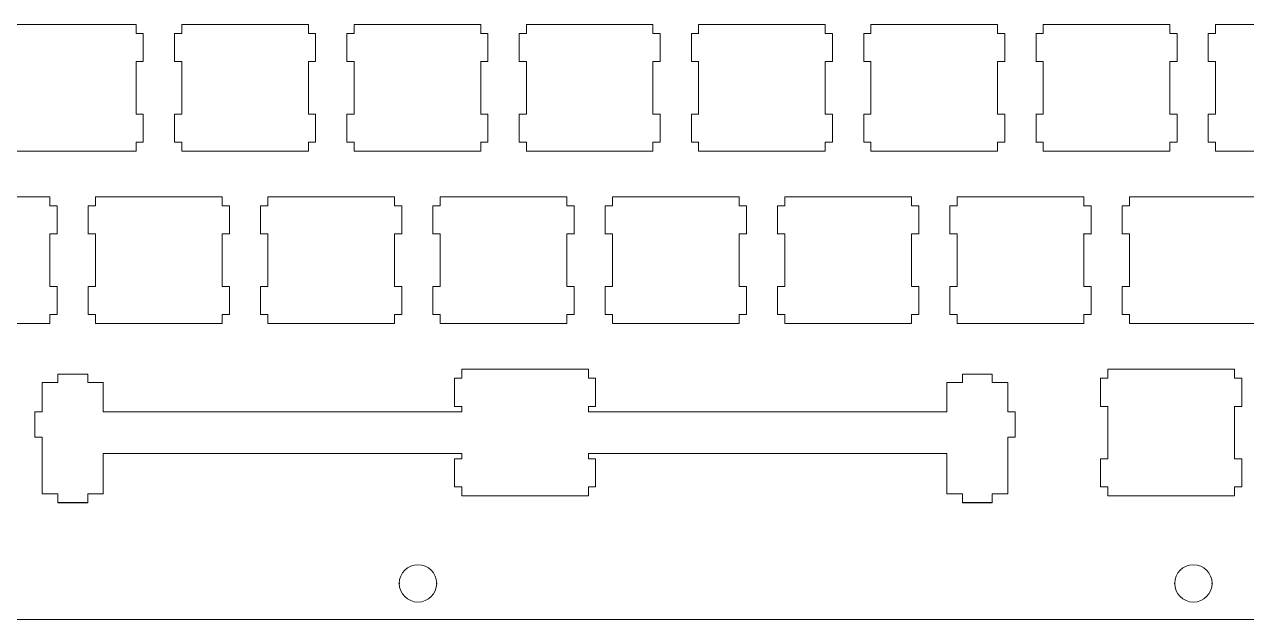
# Model space of a CAD drawing. Header units: millimetres. Extents: x 0 to 1189, y 0 to 841.
# Drawn here: x 157.8 to 292.9, y 141.1 to 206.8 of the extents above; entities that cross this region are included whole.
import ezdxf

# ---------------------------------------------------------------- set-up
doc = ezdxf.new("R2010")
doc.units = ezdxf.units.MM

msp = doc.modelspace()

# ---------------------------------------------------------------- linework, layer by layer
at = {"lineweight": 18}
for p, q in [((156.13, 206.84), (170.13, 206.84)), ((170.13, 205.84), (170.13, 206.84)), ((175.18, 206.84), (189.18, 206.84)), ((175.18, 205.84), (175.18, 206.84)), ((189.18, 205.84), (189.18, 206.84)), ((194.23, 206.84), (208.23, 206.84)), ((194.23, 205.84), (194.23, 206.84)), ((208.23, 205.84), (208.23, 206.84)), ((213.28, 206.84), (227.28, 206.84)), ((213.28, 205.84), (213.28, 206.84)), ((227.28, 205.84), (227.28, 206.84)), ((232.33, 206.84), (246.33, 206.84)), ((232.33, 205.84), (232.33, 206.84)), ((246.33, 205.84), (246.33, 206.84)), ((251.38, 206.84), (265.38, 206.84)), ((251.38, 205.84), (251.38, 206.84)), ((265.38, 205.84), (265.38, 206.84)), ((270.43, 206.84), (284.43, 206.84)), ((270.43, 205.84), (270.43, 206.84)), ((284.43, 205.84), (284.43, 206.84)), ((289.48, 206.84), (303.48, 206.84)), ((289.48, 205.84), (289.48, 206.84)), ((170.13, 205.84), (170.93, 205.84)), ((170.93, 202.74), (170.93, 205.84)), ((174.38, 205.84), (175.18, 205.84)), ((174.38, 202.74), (174.38, 205.84)), ((189.18, 205.84), (189.98, 205.84)), ((189.98, 202.74), (189.98, 205.84)), ((193.43, 202.74), (193.43, 205.84)), ((193.43, 205.84), (194.23, 205.84)), ((208.23, 205.84), (209.03, 205.84)), ((209.03, 202.74), (209.03, 205.84)), ((212.48, 205.84), (213.28, 205.84)), ((212.48, 202.74), (212.48, 205.84)), ((227.28, 205.84), (228.08, 205.84)), ((228.08, 202.74), (228.08, 205.84)), ((231.53, 202.74), (231.53, 205.84)), ((231.53, 205.84), (232.33, 205.84)), ((246.33, 205.84), (247.13, 205.84)), ((247.13, 202.74), (247.13, 205.84)), ((250.58, 202.74), (250.58, 205.84)), ((250.58, 205.84), (251.38, 205.84)), ((265.38, 205.84), (266.18, 205.84)), ((266.18, 202.74), (266.18, 205.84)), ((269.63, 205.84), (270.43, 205.84)), ((269.63, 202.74), (269.63, 205.84)), ((284.43, 205.84), (285.23, 205.84)), ((285.23, 202.74), (285.23, 205.84)), ((288.68, 202.74), (288.68, 205.84)), ((288.68, 205.84), (289.48, 205.84)), ((170.13, 202.74), (170.93, 202.74)), ((170.13, 196.94), (170.13, 202.74)), ((174.38, 202.74), (175.18, 202.74)), ((175.18, 196.94), (175.18, 202.74)), ((189.18, 196.94), (189.18, 202.74)), ((189.18, 202.74), (189.98, 202.74)), ((193.43, 202.74), (194.23, 202.74)), ((194.23, 196.94), (194.23, 202.74)), ((208.23, 202.74), (209.03, 202.74)), ((208.23, 196.94), (208.23, 202.74)), ((212.48, 202.74), (213.28, 202.74)), ((213.28, 196.94), (213.28, 202.74)), ((227.28, 196.94), (227.28, 202.74)), ((227.28, 202.74), (228.08, 202.74)), ((231.53, 202.74), (232.33, 202.74)), ((232.33, 196.94), (232.33, 202.74)), ((246.33, 196.94), (246.33, 202.74)), ((246.33, 202.74), (247.13, 202.74)), ((250.58, 202.74), (251.38, 202.74)), ((251.38, 196.94), (251.38, 202.74)), ((265.38, 202.74), (266.18, 202.74)), ((265.38, 196.94), (265.38, 202.74)), ((269.63, 202.74), (270.43, 202.74)), ((270.43, 196.94), (270.43, 202.74)), ((284.43, 196.94), (284.43, 202.74)), ((284.43, 202.74), (285.23, 202.74)), ((288.68, 202.74), (289.48, 202.74)), ((289.48, 196.94), (289.48, 202.74)), ((170.13, 196.94), (170.93, 196.94)), ((170.93, 193.84), (170.93, 196.94)), ((174.38, 196.94), (175.18, 196.94)), ((174.38, 193.84), (174.38, 196.94)), ((189.18, 196.94), (189.98, 196.94)), ((189.98, 193.84), (189.98, 196.94)), ((193.43, 193.84), (193.43, 196.94)), ((193.43, 196.94), (194.23, 196.94)), ((208.23, 196.94), (209.03, 196.94)), ((209.03, 193.84), (209.03, 196.94)), ((212.48, 196.94), (213.28, 196.94)), ((212.48, 193.84), (212.48, 196.94)), ((227.28, 196.94), (228.08, 196.94)), ((228.08, 193.84), (228.08, 196.94)), ((231.53, 193.84), (231.53, 196.94)), ((231.53, 196.94), (232.33, 196.94)), ((246.33, 196.94), (247.13, 196.94)), ((247.13, 193.84), (247.13, 196.94)), ((250.58, 193.84), (250.58, 196.94)), ((250.58, 196.94), (251.38, 196.94)), ((265.38, 196.94), (266.18, 196.94)), ((266.18, 193.84), (266.18, 196.94)), ((269.63, 196.94), (270.43, 196.94)), ((269.63, 193.84), (269.63, 196.94)), ((284.43, 196.94), (285.23, 196.94)), ((285.23, 193.84), (285.23, 196.94)), ((288.68, 193.84), (288.68, 196.94)), ((288.68, 196.94), (289.48, 196.94)), ((170.13, 193.84), (170.93, 193.84)), ((170.13, 192.84), (170.13, 193.84)), ((174.38, 193.84), (175.18, 193.84)), ((175.18, 192.84), (175.18, 193.84)), ((189.18, 192.84), (189.18, 193.84)), ((189.18, 193.84), (189.98, 193.84)), ((193.43, 193.84), (194.23, 193.84)), ((194.23, 192.84), (194.23, 193.84)), ((208.23, 193.84), (209.03, 193.84)), ((208.23, 192.84), (208.23, 193.84)), ((212.48, 193.84), (213.28, 193.84)), ((213.28, 192.84), (213.28, 193.84)), ((227.28, 192.84), (227.28, 193.84)), ((227.28, 193.84), (228.08, 193.84)), ((231.53, 193.84), (232.33, 193.84)), ((232.33, 192.84), (232.33, 193.84)), ((246.33, 192.84), (246.33, 193.84)), ((246.33, 193.84), (247.13, 193.84)), ((250.58, 193.84), (251.38, 193.84)), ((251.38, 192.84), (251.38, 193.84)), ((265.38, 193.84), (266.18, 193.84)), ((265.38, 192.84), (265.38, 193.84)), ((269.63, 193.84), (270.43, 193.84)), ((270.43, 192.84), (270.43, 193.84)), ((284.43, 192.84), (284.43, 193.84)), ((284.43, 193.84), (285.23, 193.84)), ((288.68, 193.84), (289.48, 193.84)), ((289.48, 192.84), (289.48, 193.84)), ((156.13, 192.84), (170.13, 192.84)), ((175.18, 192.84), (189.18, 192.84)), ((194.23, 192.84), (208.23, 192.84)), ((213.28, 192.84), (227.28, 192.84)), ((232.33, 192.84), (246.33, 192.84)), ((251.38, 192.84), (265.38, 192.84)), ((270.43, 192.84), (284.43, 192.84)), ((289.48, 192.84), (303.48, 192.84)), ((146.6, 187.79), (160.6, 187.79)), ((160.6, 186.79), (160.6, 187.79)), ((160.6, 186.79), (161.4, 186.79)), ((161.4, 183.69), (161.4, 186.79)), ((164.85, 183.69), (164.85, 186.79)), ((164.85, 186.79), (165.66, 186.79)), ((165.66, 187.79), (179.65, 187.79)), ((165.66, 186.79), (165.66, 187.79)), ((179.65, 186.79), (179.65, 187.79)), ((179.65, 186.79), (180.46, 186.79)), ((180.46, 183.69), (180.46, 186.79)), ((183.9, 186.79), (184.71, 186.79)), ((183.9, 183.69), (183.9, 186.79)), ((184.71, 187.79), (198.7, 187.79)), ((184.71, 186.79), (184.71, 187.79)), ((198.7, 186.79), (198.7, 187.79)), ((198.7, 186.79), (199.51, 186.79)), ((199.51, 183.69), (199.51, 186.79)), ((202.95, 183.69), (202.95, 186.79)), ((202.95, 186.79), (203.76, 186.79)), ((203.76, 187.79), (217.75, 187.79)), ((203.76, 186.79), (203.76, 187.79)), ((217.75, 186.79), (217.75, 187.79)), ((217.75, 186.79), (218.56, 186.79)), ((218.56, 183.69), (218.56, 186.79)), ((222, 183.69), (222, 186.79)), ((222, 186.79), (222.81, 186.79)), ((222.81, 187.79), (236.8, 187.79)), ((222.81, 186.79), (222.81, 187.79)), ((236.8, 186.79), (236.8, 187.79)), ((236.8, 186.79), (237.61, 186.79)), ((237.61, 183.69), (237.61, 186.79)), ((241.05, 186.79), (241.86, 186.79)), ((241.05, 183.69), (241.05, 186.79)), ((241.86, 187.79), (255.85, 187.79)), ((241.86, 186.79), (241.86, 187.79)), ((255.85, 186.79), (255.85, 187.79)), ((255.85, 186.79), (256.66, 186.79)), ((256.66, 183.69), (256.66, 186.79)), ((260.1, 183.69), (260.1, 186.79)), ((260.1, 186.79), (260.91, 186.79)), ((260.91, 187.79), (274.9, 187.79)), ((260.91, 186.79), (260.91, 187.79)), ((274.9, 186.79), (274.9, 187.79)), ((274.9, 186.79), (275.71, 186.79)), ((275.71, 183.69), (275.71, 186.79)), ((279.15, 183.69), (279.15, 186.79)), ((279.15, 186.79), (279.96, 186.79)), ((279.96, 187.79), (293.95, 187.79)), ((279.96, 186.79), (279.96, 187.79)), ((160.6, 177.89), (160.6, 183.69)), ((160.6, 183.69), (161.4, 183.69)), ((164.85, 183.69), (165.66, 183.69)), ((165.66, 177.89), (165.66, 183.69)), ((179.65, 177.89), (179.65, 183.69)), ((179.65, 183.69), (180.46, 183.69)), ((183.9, 183.69), (184.71, 183.69)), ((184.71, 177.89), (184.71, 183.69)), ((198.7, 183.69), (199.51, 183.69)), ((198.7, 177.89), (198.7, 183.69)), ((202.95, 183.69), (203.76, 183.69)), ((203.76, 177.89), (203.76, 183.69)), ((217.75, 177.89), (217.75, 183.69)), ((217.75, 183.69), (218.56, 183.69)), ((222, 183.69), (222.81, 183.69)), ((222.81, 177.89), (222.81, 183.69)), ((236.8, 183.69), (237.61, 183.69)), ((236.8, 177.89), (236.8, 183.69)), ((241.05, 183.69), (241.86, 183.69)), ((241.86, 177.89), (241.86, 183.69)), ((255.85, 177.89), (255.85, 183.69)), ((255.85, 183.69), (256.66, 183.69)), ((260.1, 183.69), (260.91, 183.69)), ((260.91, 177.89), (260.91, 183.69)), ((274.9, 177.89), (274.9, 183.69)), ((274.9, 183.69), (275.71, 183.69)), ((279.15, 183.69), (279.96, 183.69)), ((279.96, 177.89), (279.96, 183.69)), ((160.6, 177.89), (161.4, 177.89)), ((161.4, 174.79), (161.4, 177.89)), ((164.85, 174.79), (164.85, 177.89)), ((164.85, 177.89), (165.66, 177.89)), ((179.65, 177.89), (180.46, 177.89)), ((180.46, 174.79), (180.46, 177.89)), ((183.9, 177.89), (184.71, 177.89)), ((183.9, 174.79), (183.9, 177.89)), ((198.7, 177.89), (199.51, 177.89)), ((199.51, 174.79), (199.51, 177.89)), ((202.95, 174.79), (202.95, 177.89)), ((202.95, 177.89), (203.76, 177.89)), ((217.75, 177.89), (218.56, 177.89)), ((218.56, 174.79), (218.56, 177.89)), ((222, 174.79), (222, 177.89)), ((222, 177.89), (222.81, 177.89)), ((236.8, 177.89), (237.61, 177.89)), ((237.61, 174.79), (237.61, 177.89)), ((241.05, 177.89), (241.86, 177.89)), ((241.05, 174.79), (241.05, 177.89)), ((255.85, 177.89), (256.66, 177.89)), ((256.66, 174.79), (256.66, 177.89)), ((260.1, 174.79), (260.1, 177.89)), ((260.1, 177.89), (260.91, 177.89)), ((274.9, 177.89), (275.71, 177.89)), ((275.71, 174.79), (275.71, 177.89)), ((279.15, 174.79), (279.15, 177.89)), ((279.15, 177.89), (279.96, 177.89)), ((160.6, 173.79), (160.6, 174.79)), ((160.6, 174.79), (161.4, 174.79)), ((164.85, 174.79), (165.66, 174.79)), ((165.66, 173.79), (165.66, 174.79)), ((179.65, 173.79), (179.65, 174.79)), ((179.65, 174.79), (180.46, 174.79)), ((183.9, 174.79), (184.71, 174.79)), ((184.71, 173.79), (184.71, 174.79)), ((198.7, 174.79), (199.51, 174.79)), ((198.7, 173.79), (198.7, 174.79)), ((202.95, 174.79), (203.76, 174.79)), ((203.76, 173.79), (203.76, 174.79)), ((217.75, 173.79), (217.75, 174.79)), ((217.75, 174.79), (218.56, 174.79)), ((222, 174.79), (222.81, 174.79)), ((222.81, 173.79), (222.81, 174.79)), ((236.8, 174.79), (237.61, 174.79)), ((236.8, 173.79), (236.8, 174.79)), ((241.05, 174.79), (241.86, 174.79)), ((241.86, 173.79), (241.86, 174.79)), ((255.85, 173.79), (255.85, 174.79)), ((255.85, 174.79), (256.66, 174.79)), ((260.1, 174.79), (260.91, 174.79)), ((260.91, 173.79), (260.91, 174.79)), ((274.9, 173.79), (274.9, 174.79)), ((274.9, 174.79), (275.71, 174.79)), ((279.15, 174.79), (279.96, 174.79)), ((279.96, 173.79), (279.96, 174.79)), ((146.6, 173.79), (160.6, 173.79)), ((165.66, 173.79), (179.65, 173.79)), ((184.71, 173.79), (198.7, 173.79)), ((203.76, 173.79), (217.75, 173.79)), ((222.81, 173.79), (236.8, 173.79)), ((241.86, 173.79), (255.85, 173.79)), ((260.91, 173.79), (274.9, 173.79)), ((279.96, 173.79), (293.95, 173.79)), ((161.49, 168.19), (164.79, 168.19)), ((161.49, 167.27), (161.49, 168.19)), ((164.79, 167.27), (164.79, 168.19)), ((205.34, 164.64), (205.34, 167.74)), ((205.34, 167.74), (206.14, 167.74)), ((206.14, 168.74), (220.14, 168.74)), ((206.14, 167.74), (206.14, 168.74)), ((220.14, 167.74), (220.14, 168.74)), ((220.14, 167.74), (220.94, 167.74)), ((220.94, 164.64), (220.94, 167.74)), ((261.49, 168.19), (264.79, 168.19)), ((261.49, 167.27), (261.49, 168.19)), ((264.79, 167.27), (264.79, 168.19)), ((276.77, 164.64), (276.77, 167.74)), ((276.77, 167.74), (277.57, 167.74)), ((277.57, 168.74), (291.57, 168.74)), ((277.57, 167.74), (277.57, 168.74)), ((291.57, 167.74), (291.57, 168.74)), ((291.57, 167.74), (292.37, 167.74)), ((292.37, 164.64), (292.37, 167.74)), ((159.76, 167.27), (161.49, 167.27)), ((159.76, 164.04), (159.76, 167.27)), ((164.79, 167.27), (166.51, 167.27)), ((166.51, 164.04), (166.51, 167.27)), ((259.76, 167.27), (261.49, 167.27)), ((259.76, 164.04), (259.76, 167.27)), ((264.79, 167.27), (266.51, 167.27)), ((266.51, 164.04), (266.51, 167.27)), ((158.94, 161.24), (158.94, 164.04)), ((158.94, 164.04), (159.76, 164.04)), ((166.51, 164.04), (206.14, 164.04)), ((205.34, 164.64), (206.14, 164.64)), ((206.14, 164.04), (206.14, 164.64)), ((220.14, 164.04), (220.14, 164.64)), ((220.14, 164.64), (220.94, 164.64)), ((220.14, 164.04), (259.76, 164.04)), ((266.51, 164.04), (267.34, 164.04)), ((267.34, 161.24), (267.34, 164.04)), ((276.77, 164.64), (277.57, 164.64)), ((277.57, 158.84), (277.57, 164.64)), ((291.57, 164.64), (292.37, 164.64)), ((291.57, 158.84), (291.57, 164.64)), ((158.94, 161.24), (159.76, 161.24)), ((159.76, 154.97), (159.76, 161.24)), ((266.51, 154.97), (266.51, 161.24)), ((266.51, 161.24), (267.34, 161.24)), ((166.51, 159.44), (206.14, 159.44)), ((166.51, 154.97), (166.51, 159.44)), ((206.14, 158.84), (206.14, 159.44)), ((220.14, 159.44), (259.76, 159.44)), ((220.14, 158.84), (220.14, 159.44)), ((259.76, 154.97), (259.76, 159.44)), ((205.34, 155.74), (205.34, 158.84)), ((205.34, 158.84), (206.14, 158.84)), ((220.14, 158.84), (220.94, 158.84)), ((220.94, 155.74), (220.94, 158.84)), ((276.77, 155.74), (276.77, 158.84)), ((276.77, 158.84), (277.57, 158.84)), ((291.57, 158.84), (292.37, 158.84)), ((292.37, 155.74), (292.37, 158.84)), ((205.34, 155.74), (206.14, 155.74)), ((206.14, 154.74), (206.14, 155.74)), ((220.14, 154.74), (220.14, 155.74)), ((220.14, 155.74), (220.94, 155.74)), ((276.77, 155.74), (277.57, 155.74)), ((277.57, 154.74), (277.57, 155.74)), ((291.57, 155.74), (292.37, 155.74)), ((291.57, 154.74), (291.57, 155.74)), ((159.76, 154.97), (161.49, 154.97)), ((161.49, 153.99), (161.49, 154.97)), ((164.79, 154.97), (166.51, 154.97)), ((164.79, 153.99), (164.79, 154.97)), ((206.14, 154.74), (220.14, 154.74)), ((259.76, 154.97), (261.49, 154.97)), ((261.49, 153.99), (261.49, 154.97)), ((264.79, 154.97), (266.51, 154.97)), ((264.79, 153.99), (264.79, 154.97)), ((277.57, 154.74), (291.57, 154.74)), ((161.49, 153.99), (164.79, 153.99)), ((161.5, 154), (164.8, 154)), ((261.49, 153.99), (264.79, 153.99)), ((261.5, 154), (264.8, 154)), ((74.94, 141.07), (499.37, 141.08))]:
    msp.add_line(p, q, dxfattribs=at)
for centre, radius in [((170.13, 206.84), 0.00317), ((170.13, 206.84), 0.00317), ((175.18, 206.84), 0.00317), ((175.18, 206.84), 0.00317), ((189.18, 206.84), 0.00317), ((189.18, 206.84), 0.00317), ((194.23, 206.84), 0.00317), ((194.23, 206.84), 0.00317), ((208.23, 206.84), 0.00317), ((208.23, 206.84), 0.00317), ((213.28, 206.84), 0.00317), ((213.28, 206.84), 0.00317), ((227.28, 206.84), 0.00318), ((227.28, 206.84), 0.00318), ((232.33, 206.84), 0.00318), ((232.33, 206.84), 0.00318), ((246.33, 206.84), 0.00318), ((246.33, 206.84), 0.00318), ((251.38, 206.84), 0.00318), ((251.38, 206.84), 0.00318), ((265.38, 206.84), 0.00318), ((265.38, 206.84), 0.00318), ((270.43, 206.84), 0.00317), ((270.43, 206.84), 0.00317), ((284.43, 206.84), 0.00317), ((284.43, 206.84), 0.00317), ((289.48, 206.84), 0.00317), ((289.48, 206.84), 0.00317), ((170.13, 205.84), 0.00317), ((170.13, 205.84), 0.00317), ((170.93, 205.84), 0.00317), ((170.93, 205.84), 0.00317), ((174.38, 205.84), 0.00317), ((174.38, 205.84), 0.00317), ((175.18, 205.84), 0.00317), ((175.18, 205.84), 0.00317), ((189.18, 205.84), 0.00317), ((189.18, 205.84), 0.00317), ((189.98, 205.84), 0.00317), ((189.98, 205.84), 0.00317), ((193.43, 205.84), 0.00317), ((193.43, 205.84), 0.00317), ((194.23, 205.84), 0.00317), ((194.23, 205.84), 0.00317), ((208.23, 205.84), 0.00317), ((208.23, 205.84), 0.00317), ((209.03, 205.84), 0.00317), ((209.03, 205.84), 0.00317), ((212.48, 205.84), 0.00318), ((212.48, 205.84), 0.00318), ((213.28, 205.84), 0.00317), ((213.28, 205.84), 0.00317), ((227.28, 205.84), 0.00318), ((227.28, 205.84), 0.00318), ((228.08, 205.84), 0.00318), ((228.08, 205.84), 0.00318), ((231.53, 205.84), 0.00318), ((231.53, 205.84), 0.00318), ((232.33, 205.84), 0.00318), ((232.33, 205.84), 0.00318), ((246.33, 205.84), 0.00318), ((246.33, 205.84), 0.00318), ((247.13, 205.84), 0.00318), ((247.13, 205.84), 0.00318), ((250.58, 205.84), 0.00318), ((250.58, 205.84), 0.00318), ((251.38, 205.84), 0.00318), ((251.38, 205.84), 0.00318), ((265.38, 205.84), 0.00318), ((265.38, 205.84), 0.00318), ((266.18, 205.84), 0.00318), ((266.18, 205.84), 0.00318), ((269.63, 205.84), 0.00318), ((269.63, 205.84), 0.00318), ((270.43, 205.84), 0.00317), ((270.43, 205.84), 0.00317), ((284.43, 205.84), 0.00317), ((284.43, 205.84), 0.00317), ((285.23, 205.84), 0.00318), ((285.23, 205.84), 0.00318), ((288.68, 205.84), 0.00318), ((288.68, 205.84), 0.00318), ((289.48, 205.84), 0.00317), ((289.48, 205.84), 0.00317), ((170.13, 202.74), 0.00317), ((170.13, 202.74), 0.00317), ((170.93, 202.74), 0.00317), ((170.93, 202.74), 0.00317), ((174.38, 202.74), 0.00317), ((174.38, 202.74), 0.00317), ((175.18, 202.74), 0.00317), ((175.18, 202.74), 0.00317), ((189.18, 202.74), 0.00317), ((189.18, 202.74), 0.00317), ((189.98, 202.74), 0.00317), ((189.98, 202.74), 0.00317), ((193.43, 202.74), 0.00317), ((193.43, 202.74), 0.00317), ((194.23, 202.74), 0.00317), ((194.23, 202.74), 0.00317), ((208.23, 202.74), 0.00317), ((208.23, 202.74), 0.00317), ((209.03, 202.74), 0.00317), ((209.03, 202.74), 0.00317), ((212.48, 202.74), 0.00318), ((212.48, 202.74), 0.00318), ((213.28, 202.74), 0.00317), ((213.28, 202.74), 0.00317), ((227.28, 202.74), 0.00318), ((227.28, 202.74), 0.00318), ((228.08, 202.74), 0.00318), ((228.08, 202.74), 0.00318), ((231.53, 202.74), 0.00318), ((231.53, 202.74), 0.00318), ((232.33, 202.74), 0.00318), ((232.33, 202.74), 0.00318), ((246.33, 202.74), 0.00318), ((246.33, 202.74), 0.00318), ((247.13, 202.74), 0.00318), ((247.13, 202.74), 0.00318), ((250.58, 202.74), 0.00318), ((250.58, 202.74), 0.00318), ((251.38, 202.74), 0.00318), ((251.38, 202.74), 0.00318), ((265.38, 202.74), 0.00318), ((265.38, 202.74), 0.00318), ((266.18, 202.74), 0.00318), ((266.18, 202.74), 0.00318), ((269.63, 202.74), 0.00318), ((269.63, 202.74), 0.00318), ((270.43, 202.74), 0.00317), ((270.43, 202.74), 0.00317), ((284.43, 202.74), 0.00317), ((284.43, 202.74), 0.00317), ((285.23, 202.74), 0.00318), ((285.23, 202.74), 0.00318), ((288.68, 202.74), 0.00318), ((288.68, 202.74), 0.00318), ((289.48, 202.74), 0.00317), ((289.48, 202.74), 0.00317), ((170.13, 196.94), 0.00317), ((170.13, 196.94), 0.00317), ((170.93, 196.94), 0.00317), ((170.93, 196.94), 0.00317), ((174.38, 196.94), 0.00317), ((174.38, 196.94), 0.00317), ((175.18, 196.94), 0.00317), ((175.18, 196.94), 0.00317), ((189.18, 196.94), 0.00317), ((189.18, 196.94), 0.00317), ((189.98, 196.94), 0.00317), ((189.98, 196.94), 0.00317), ((193.43, 196.94), 0.00317), ((193.43, 196.94), 0.00317), ((194.23, 196.94), 0.00317), ((194.23, 196.94), 0.00317), ((208.23, 196.94), 0.00317), ((208.23, 196.94), 0.00317), ((209.03, 196.94), 0.00317), ((209.03, 196.94), 0.00317), ((212.48, 196.94), 0.00318), ((212.48, 196.94), 0.00318), ((213.28, 196.94), 0.00317), ((213.28, 196.94), 0.00317), ((227.28, 196.94), 0.00318), ((227.28, 196.94), 0.00318), ((228.08, 196.94), 0.00318), ((228.08, 196.94), 0.00318), ((231.53, 196.94), 0.00318), ((231.53, 196.94), 0.00318), ((232.33, 196.94), 0.00318), ((232.33, 196.94), 0.00318), ((246.33, 196.94), 0.00318), ((246.33, 196.94), 0.00318), ((247.13, 196.94), 0.00318), ((247.13, 196.94), 0.00318), ((250.58, 196.94), 0.00318), ((250.58, 196.94), 0.00318), ((251.38, 196.94), 0.00318), ((251.38, 196.94), 0.00318), ((265.38, 196.94), 0.00318), ((265.38, 196.94), 0.00318), ((266.18, 196.94), 0.00318), ((266.18, 196.94), 0.00318), ((269.63, 196.94), 0.00318), ((269.63, 196.94), 0.00318), ((270.43, 196.94), 0.00317), ((270.43, 196.94), 0.00317), ((284.43, 196.94), 0.00317), ((284.43, 196.94), 0.00317), ((285.23, 196.94), 0.00318), ((285.23, 196.94), 0.00318), ((288.68, 196.94), 0.00318), ((288.68, 196.94), 0.00318), ((289.48, 196.94), 0.00317), ((289.48, 196.94), 0.00317), ((170.13, 193.84), 0.00317), ((170.13, 193.84), 0.00317), ((170.93, 193.84), 0.00317), ((170.93, 193.84), 0.00317), ((174.38, 193.84), 0.00317), ((174.38, 193.84), 0.00317), ((175.18, 193.84), 0.00317), ((175.18, 193.84), 0.00317), ((189.18, 193.84), 0.00317), ((189.18, 193.84), 0.00317), ((189.98, 193.84), 0.00317), ((189.98, 193.84), 0.00317), ((193.43, 193.84), 0.00317), ((193.43, 193.84), 0.00317), ((194.23, 193.84), 0.00317), ((194.23, 193.84), 0.00317), ((208.23, 193.84), 0.00317), ((208.23, 193.84), 0.00317), ((209.03, 193.84), 0.00317), ((209.03, 193.84), 0.00317), ((212.48, 193.84), 0.00318), ((212.48, 193.84), 0.00318), ((213.28, 193.84), 0.00317), ((213.28, 193.84), 0.00317), ((227.28, 193.84), 0.00318), ((227.28, 193.84), 0.00318), ((228.08, 193.84), 0.00318), ((228.08, 193.84), 0.00318), ((231.53, 193.84), 0.00318), ((231.53, 193.84), 0.00318), ((232.33, 193.84), 0.00318), ((232.33, 193.84), 0.00318), ((246.33, 193.84), 0.00318), ((246.33, 193.84), 0.00318), ((247.13, 193.84), 0.00318), ((247.13, 193.84), 0.00318), ((250.58, 193.84), 0.00318), ((250.58, 193.84), 0.00318), ((251.38, 193.84), 0.00318), ((251.38, 193.84), 0.00318), ((265.38, 193.84), 0.00318), ((265.38, 193.84), 0.00318), ((266.18, 193.84), 0.00318), ((266.18, 193.84), 0.00318), ((269.63, 193.84), 0.00318), ((269.63, 193.84), 0.00318), ((270.43, 193.84), 0.00317), ((270.43, 193.84), 0.00317), ((284.43, 193.84), 0.00317), ((284.43, 193.84), 0.00317), ((285.23, 193.84), 0.00318), ((285.23, 193.84), 0.00318), ((288.68, 193.84), 0.00318), ((288.68, 193.84), 0.00318), ((289.48, 193.84), 0.00317), ((289.48, 193.84), 0.00317), ((170.13, 192.84), 0.00317), ((170.13, 192.84), 0.00317), ((175.18, 192.84), 0.00317), ((175.18, 192.84), 0.00317), ((189.18, 192.84), 0.00317), ((189.18, 192.84), 0.00317), ((194.23, 192.84), 0.00317), ((194.23, 192.84), 0.00317), ((208.23, 192.84), 0.00317), ((208.23, 192.84), 0.00317), ((213.28, 192.84), 0.00317), ((213.28, 192.84), 0.00317), ((227.28, 192.84), 0.00318), ((227.28, 192.84), 0.00318), ((232.33, 192.84), 0.00318), ((232.33, 192.84), 0.00318), ((246.33, 192.84), 0.00318), ((246.33, 192.84), 0.00318), ((251.38, 192.84), 0.00318), ((251.38, 192.84), 0.00318), ((265.38, 192.84), 0.00318), ((265.38, 192.84), 0.00318), ((270.43, 192.84), 0.00317), ((270.43, 192.84), 0.00317), ((284.43, 192.84), 0.00317), ((284.43, 192.84), 0.00317), ((289.48, 192.84), 0.00317), ((289.48, 192.84), 0.00317), ((160.6, 187.79), 0.00318), ((160.6, 187.79), 0.00318), ((160.6, 186.79), 0.00318), ((160.6, 186.79), 0.00318), ((161.4, 186.79), 0.00318), ((161.4, 186.79), 0.00318), ((164.85, 186.79), 0.00317), ((164.85, 186.79), 0.00317), ((165.66, 187.79), 0.00317), ((165.66, 187.79), 0.00317), ((165.66, 186.79), 0.00317), ((165.66, 186.79), 0.00317), ((179.65, 187.79), 0.00317), ((179.65, 187.79), 0.00317), ((179.65, 186.79), 0.00317), ((179.65, 186.79), 0.00317), ((180.46, 186.79), 0.00317), ((180.46, 186.79), 0.00317), ((183.9, 186.79), 0.00317), ((183.9, 186.79), 0.00317), ((184.71, 187.79), 0.00317), ((184.71, 187.79), 0.00317), ((184.71, 186.79), 0.00317), ((184.71, 186.79), 0.00317), ((198.7, 187.79), 0.00317), ((198.7, 187.79), 0.00317), ((198.7, 186.79), 0.00317), ((198.7, 186.79), 0.00317), ((199.51, 186.79), 0.00317), ((199.51, 186.79), 0.00317), ((202.95, 186.79), 0.00317), ((202.95, 186.79), 0.00317), ((203.76, 187.79), 0.00317), ((203.76, 187.79), 0.00317), ((203.76, 186.79), 0.00317), ((203.76, 186.79), 0.00317), ((217.75, 187.79), 0.00318), ((217.75, 187.79), 0.00318), ((217.75, 186.79), 0.00318), ((217.75, 186.79), 0.00318), ((218.56, 186.79), 0.00318), ((218.56, 186.79), 0.00318), ((222, 186.79), 0.00317), ((222, 186.79), 0.00317), ((222.81, 187.79), 0.00318), ((222.81, 187.79), 0.00318), ((222.81, 186.79), 0.00318), ((222.81, 186.79), 0.00318), ((236.8, 187.79), 0.00318), ((236.8, 187.79), 0.00318), ((236.8, 186.79), 0.00318), ((236.8, 186.79), 0.00318), ((237.61, 186.79), 0.00318), ((237.61, 186.79), 0.00318), ((241.05, 186.79), 0.00317), ((241.05, 186.79), 0.00317), ((241.86, 187.79), 0.00318), ((241.86, 187.79), 0.00318), ((241.86, 186.79), 0.00318), ((241.86, 186.79), 0.00318), ((255.85, 187.79), 0.00318), ((255.85, 187.79), 0.00318), ((255.85, 186.79), 0.00318), ((255.85, 186.79), 0.00318), ((256.66, 186.79), 0.00317), ((256.66, 186.79), 0.00317), ((260.1, 186.79), 0.00317), ((260.1, 186.79), 0.00317), ((260.91, 187.79), 0.00318), ((260.91, 187.79), 0.00318), ((260.91, 186.79), 0.00318), ((260.91, 186.79), 0.00318), ((274.9, 187.79), 0.00317), ((274.9, 187.79), 0.00317), ((274.9, 186.79), 0.00317), ((274.9, 186.79), 0.00317), ((275.71, 186.79), 0.00317), ((275.71, 186.79), 0.00317), ((279.15, 186.79), 0.00317), ((279.15, 186.79), 0.00317), ((279.96, 187.79), 0.00318), ((279.96, 187.79), 0.00318), ((279.96, 186.79), 0.00318), ((279.96, 186.79), 0.00318), ((160.6, 183.69), 0.00318), ((160.6, 183.69), 0.00318), ((161.4, 183.69), 0.00318), ((161.4, 183.69), 0.00318), ((164.85, 183.69), 0.00317), ((164.85, 183.69), 0.00317), ((165.66, 183.69), 0.00317), ((165.66, 183.69), 0.00317), ((179.65, 183.69), 0.00317), ((179.65, 183.69), 0.00317), ((180.46, 183.69), 0.00317), ((180.46, 183.69), 0.00317), ((183.9, 183.69), 0.00317), ((183.9, 183.69), 0.00317), ((184.71, 183.69), 0.00317), ((184.71, 183.69), 0.00317), ((198.7, 183.69), 0.00317), ((198.7, 183.69), 0.00317), ((199.51, 183.69), 0.00317), ((199.51, 183.69), 0.00317), ((202.95, 183.69), 0.00317), ((202.95, 183.69), 0.00317), ((203.76, 183.69), 0.00317), ((203.76, 183.69), 0.00317), ((217.75, 183.69), 0.00318), ((217.75, 183.69), 0.00318), ((218.56, 183.69), 0.00318), ((218.56, 183.69), 0.00318), ((222, 183.69), 0.00317), ((222, 183.69), 0.00317), ((222.81, 183.69), 0.00318), ((222.81, 183.69), 0.00318), ((236.8, 183.69), 0.00318), ((236.8, 183.69), 0.00318), ((237.61, 183.69), 0.00318), ((237.61, 183.69), 0.00318), ((241.05, 183.69), 0.00317), ((241.05, 183.69), 0.00317), ((241.86, 183.69), 0.00318), ((241.86, 183.69), 0.00318), ((255.85, 183.69), 0.00318), ((255.85, 183.69), 0.00318), ((256.66, 183.69), 0.00317), ((256.66, 183.69), 0.00317), ((260.1, 183.69), 0.00317), ((260.1, 183.69), 0.00317), ((260.91, 183.69), 0.00318), ((260.91, 183.69), 0.00318), ((274.9, 183.69), 0.00317), ((274.9, 183.69), 0.00317), ((275.71, 183.69), 0.00317), ((275.71, 183.69), 0.00317), ((279.15, 183.69), 0.00317), ((279.15, 183.69), 0.00317), ((279.96, 183.69), 0.00318), ((279.96, 183.69), 0.00318), ((160.6, 177.89), 0.00318), ((160.6, 177.89), 0.00318), ((161.4, 177.89), 0.00318), ((161.4, 177.89), 0.00318), ((164.85, 177.89), 0.00317), ((164.85, 177.89), 0.00317), ((165.66, 177.89), 0.00317), ((165.66, 177.89), 0.00317), ((179.65, 177.89), 0.00317), ((179.65, 177.89), 0.00317), ((180.46, 177.89), 0.00317), ((180.46, 177.89), 0.00317), ((183.9, 177.89), 0.00317), ((183.9, 177.89), 0.00317), ((184.71, 177.89), 0.00317), ((184.71, 177.89), 0.00317), ((198.7, 177.89), 0.00317), ((198.7, 177.89), 0.00317), ((199.51, 177.89), 0.00317), ((199.51, 177.89), 0.00317), ((202.95, 177.89), 0.00317), ((202.95, 177.89), 0.00317), ((203.76, 177.89), 0.00317), ((203.76, 177.89), 0.00317), ((217.75, 177.89), 0.00318), ((217.75, 177.89), 0.00318), ((218.56, 177.89), 0.00318), ((218.56, 177.89), 0.00318), ((222, 177.89), 0.00317), ((222, 177.89), 0.00317), ((222.81, 177.89), 0.00318), ((222.81, 177.89), 0.00318), ((236.8, 177.89), 0.00318), ((236.8, 177.89), 0.00318), ((237.61, 177.89), 0.00318), ((237.61, 177.89), 0.00318), ((241.05, 177.89), 0.00317), ((241.05, 177.89), 0.00317), ((241.86, 177.89), 0.00318), ((241.86, 177.89), 0.00318), ((255.85, 177.89), 0.00318), ((255.85, 177.89), 0.00318), ((256.66, 177.89), 0.00317), ((256.66, 177.89), 0.00317), ((260.1, 177.89), 0.00317), ((260.1, 177.89), 0.00317), ((260.91, 177.89), 0.00318), ((260.91, 177.89), 0.00318), ((274.9, 177.89), 0.00317), ((274.9, 177.89), 0.00317), ((275.71, 177.89), 0.00317), ((275.71, 177.89), 0.00317), ((279.15, 177.89), 0.00317), ((279.15, 177.89), 0.00317), ((279.96, 177.89), 0.00318), ((279.96, 177.89), 0.00318), ((160.6, 174.79), 0.00318), ((160.6, 174.79), 0.00318), ((161.4, 174.79), 0.00318), ((161.4, 174.79), 0.00318), ((164.85, 174.79), 0.00317), ((164.85, 174.79), 0.00317), ((165.66, 174.79), 0.00317), ((165.66, 174.79), 0.00317), ((179.65, 174.79), 0.00317), ((179.65, 174.79), 0.00317), ((180.46, 174.79), 0.00317), ((180.46, 174.79), 0.00317), ((183.9, 174.79), 0.00317), ((183.9, 174.79), 0.00317), ((184.71, 174.79), 0.00317), ((184.71, 174.79), 0.00317), ((198.7, 174.79), 0.00317), ((198.7, 174.79), 0.00317), ((199.51, 174.79), 0.00317), ((199.51, 174.79), 0.00317), ((202.95, 174.79), 0.00317), ((202.95, 174.79), 0.00317), ((203.76, 174.79), 0.00317), ((203.76, 174.79), 0.00317), ((217.75, 174.79), 0.00318), ((217.75, 174.79), 0.00318), ((218.56, 174.79), 0.00318), ((218.56, 174.79), 0.00318), ((222, 174.79), 0.00317), ((222, 174.79), 0.00317), ((222.81, 174.79), 0.00318), ((222.81, 174.79), 0.00318), ((236.8, 174.79), 0.00318), ((236.8, 174.79), 0.00318), ((237.61, 174.79), 0.00318), ((237.61, 174.79), 0.00318), ((241.05, 174.79), 0.00317), ((241.05, 174.79), 0.00317), ((241.86, 174.79), 0.00318), ((241.86, 174.79), 0.00318), ((255.85, 174.79), 0.00318), ((255.85, 174.79), 0.00318), ((256.66, 174.79), 0.00317), ((256.66, 174.79), 0.00317), ((260.1, 174.79), 0.00317), ((260.1, 174.79), 0.00317), ((260.91, 174.79), 0.00318), ((260.91, 174.79), 0.00318), ((274.9, 174.79), 0.00317), ((274.9, 174.79), 0.00317), ((275.71, 174.79), 0.00317), ((275.71, 174.79), 0.00317), ((279.15, 174.79), 0.00317), ((279.15, 174.79), 0.00317), ((279.96, 174.79), 0.00318), ((279.96, 174.79), 0.00318), ((160.6, 173.79), 0.00318), ((160.6, 173.79), 0.00318), ((165.66, 173.79), 0.00317), ((165.66, 173.79), 0.00317), ((179.65, 173.79), 0.00317), ((179.65, 173.79), 0.00317), ((184.71, 173.79), 0.00317), ((184.71, 173.79), 0.00317), ((198.7, 173.79), 0.00317), ((198.7, 173.79), 0.00317), ((203.76, 173.79), 0.00317), ((203.76, 173.79), 0.00317), ((217.75, 173.79), 0.00318), ((217.75, 173.79), 0.00318), ((222.81, 173.79), 0.00318), ((222.81, 173.79), 0.00318), ((236.8, 173.79), 0.00318), ((236.8, 173.79), 0.00318), ((241.86, 173.79), 0.00318), ((241.86, 173.79), 0.00318), ((255.85, 173.79), 0.00318), ((255.85, 173.79), 0.00318), ((260.91, 173.79), 0.00318), ((260.91, 173.79), 0.00318), ((274.9, 173.79), 0.00317), ((274.9, 173.79), 0.00317), ((279.96, 173.79), 0.00318), ((279.96, 173.79), 0.00318), ((161.49, 168.19), 0.00317), ((161.49, 168.19), 0.00317), ((164.79, 168.19), 0.00317), ((164.79, 168.19), 0.00317), ((205.34, 167.74), 0.00317), ((205.34, 167.74), 0.00317), ((206.14, 168.74), 0.00318), ((206.14, 168.74), 0.00318), ((206.14, 167.74), 0.00318), ((206.14, 167.74), 0.00318), ((220.14, 168.74), 0.00317), ((220.14, 168.74), 0.00317), ((220.14, 167.74), 0.00317), ((220.14, 167.74), 0.00317), ((220.94, 167.74), 0.00318), ((220.94, 167.74), 0.00318), ((261.49, 168.19), 0.00318), ((261.49, 168.19), 0.00318), ((264.79, 168.19), 0.00318), ((264.79, 168.19), 0.00318), ((276.77, 167.74), 0.00317), ((276.77, 167.74), 0.00317), ((277.57, 168.74), 0.00317), ((277.57, 168.74), 0.00317), ((277.57, 167.74), 0.00317), ((277.57, 167.74), 0.00317), ((291.57, 168.74), 0.00317), ((291.57, 168.74), 0.00317), ((291.57, 167.74), 0.00317), ((291.57, 167.74), 0.00317), ((292.37, 167.74), 0.00317), ((292.37, 167.74), 0.00317), ((159.76, 167.27), 0.00318), ((159.76, 167.27), 0.00318), ((161.49, 167.27), 0.00317), ((161.49, 167.27), 0.00317), ((164.79, 167.27), 0.00317), ((164.79, 167.27), 0.00317), ((166.51, 167.27), 0.00317), ((166.51, 167.27), 0.00317), ((259.76, 167.27), 0.00318), ((259.76, 167.27), 0.00318), ((261.49, 167.27), 0.00318), ((261.49, 167.27), 0.00318), ((264.79, 167.27), 0.00318), ((264.79, 167.27), 0.00318), ((266.51, 167.27), 0.00318), ((266.51, 167.27), 0.00318), ((158.94, 164.04), 0.00318), ((158.94, 164.04), 0.00318), ((159.76, 164.04), 0.00318), ((159.76, 164.04), 0.00318), ((166.51, 164.04), 0.00317), ((166.51, 164.04), 0.00317), ((205.34, 164.64), 0.00317), ((205.34, 164.64), 0.00317), ((206.14, 164.64), 0.00318), ((206.14, 164.64), 0.00318), ((206.14, 164.04), 0.00318), ((206.14, 164.04), 0.00318), ((220.14, 164.64), 0.00317), ((220.14, 164.64), 0.00317), ((220.14, 164.04), 0.00317), ((220.14, 164.04), 0.00317), ((220.94, 164.64), 0.00318), ((220.94, 164.64), 0.00318), ((259.76, 164.04), 0.00318), ((259.76, 164.04), 0.00318), ((266.51, 164.04), 0.00318), ((266.51, 164.04), 0.00318), ((267.34, 164.04), 0.00317), ((267.34, 164.04), 0.00317), ((276.77, 164.64), 0.00317), ((276.77, 164.64), 0.00317), ((277.57, 164.64), 0.00317), ((277.57, 164.64), 0.00317), ((291.57, 164.64), 0.00317), ((291.57, 164.64), 0.00317), ((292.37, 164.64), 0.00317), ((292.37, 164.64), 0.00317), ((158.94, 161.24), 0.00318), ((158.94, 161.24), 0.00318), ((159.76, 161.24), 0.00318), ((159.76, 161.24), 0.00318), ((266.51, 161.24), 0.00318), ((266.51, 161.24), 0.00318), ((267.34, 161.24), 0.00317), ((267.34, 161.24), 0.00317), ((166.51, 159.44), 0.00317), ((166.51, 159.44), 0.00317), ((206.14, 159.44), 0.00318), ((206.14, 159.44), 0.00318), ((220.14, 159.44), 0.00317), ((220.14, 159.44), 0.00317), ((259.76, 159.44), 0.00318), ((259.76, 159.44), 0.00318), ((205.34, 158.84), 0.00317), ((205.34, 158.84), 0.00317), ((206.14, 158.84), 0.00318), ((206.14, 158.84), 0.00318), ((220.14, 158.84), 0.00317), ((220.14, 158.84), 0.00317), ((220.94, 158.84), 0.00318), ((220.94, 158.84), 0.00318), ((276.77, 158.84), 0.00317), ((276.77, 158.84), 0.00317), ((277.57, 158.84), 0.00317), ((277.57, 158.84), 0.00317), ((291.57, 158.84), 0.00317), ((291.57, 158.84), 0.00317), ((292.37, 158.84), 0.00317), ((292.37, 158.84), 0.00317), ((205.34, 155.74), 0.00317), ((205.34, 155.74), 0.00317), ((206.14, 155.74), 0.00318), ((206.14, 155.74), 0.00318), ((220.14, 155.74), 0.00317), ((220.14, 155.74), 0.00317), ((220.94, 155.74), 0.00318), ((220.94, 155.74), 0.00318), ((276.77, 155.74), 0.00317), ((276.77, 155.74), 0.00317), ((277.57, 155.74), 0.00317), ((277.57, 155.74), 0.00317), ((291.57, 155.74), 0.00317), ((291.57, 155.74), 0.00317), ((292.37, 155.74), 0.00317), ((292.37, 155.74), 0.00317), ((159.76, 154.97), 0.00318), ((159.76, 154.97), 0.00318), ((161.49, 154.97), 0.00317), ((161.49, 154.97), 0.00317), ((164.79, 154.97), 0.00317), ((164.79, 154.97), 0.00317), ((166.51, 154.97), 0.00317), ((166.51, 154.97), 0.00317), ((206.14, 154.74), 0.00318), ((206.14, 154.74), 0.00318), ((220.14, 154.74), 0.00317), ((220.14, 154.74), 0.00317), ((259.76, 154.97), 0.00318), ((259.76, 154.97), 0.00318), ((261.49, 154.97), 0.00318), ((261.49, 154.97), 0.00318), ((264.79, 154.97), 0.00318), ((264.79, 154.97), 0.00318), ((266.51, 154.97), 0.00318), ((266.51, 154.97), 0.00318), ((277.57, 154.74), 0.00317), ((277.57, 154.74), 0.00317), ((291.57, 154.74), 0.00317), ((291.57, 154.74), 0.00317), ((161.49, 153.99), 0.00317), ((161.49, 153.99), 0.00317), ((161.5, 154), 0.00317), ((164.79, 153.99), 0.00317), ((164.79, 153.99), 0.00317), ((164.8, 154), 0.00317), ((261.49, 153.99), 0.00318), ((261.49, 153.99), 0.00318), ((261.5, 154), 0.00318), ((264.79, 153.99), 0.00318), ((264.79, 153.99), 0.00318), ((264.8, 154), 0.00318), ((201.3, 145.07), 2.07), ((287.03, 145.07), 2.07), ((199.23, 145.07), 0.0317), ((203.37, 145.07), 0.0317), ((284.96, 145.07), 0.0317), ((289.1, 145.07), 0.0318)]:
    msp.add_circle(centre, radius, dxfattribs=at)

doc.saveas('drawing.dxf')
